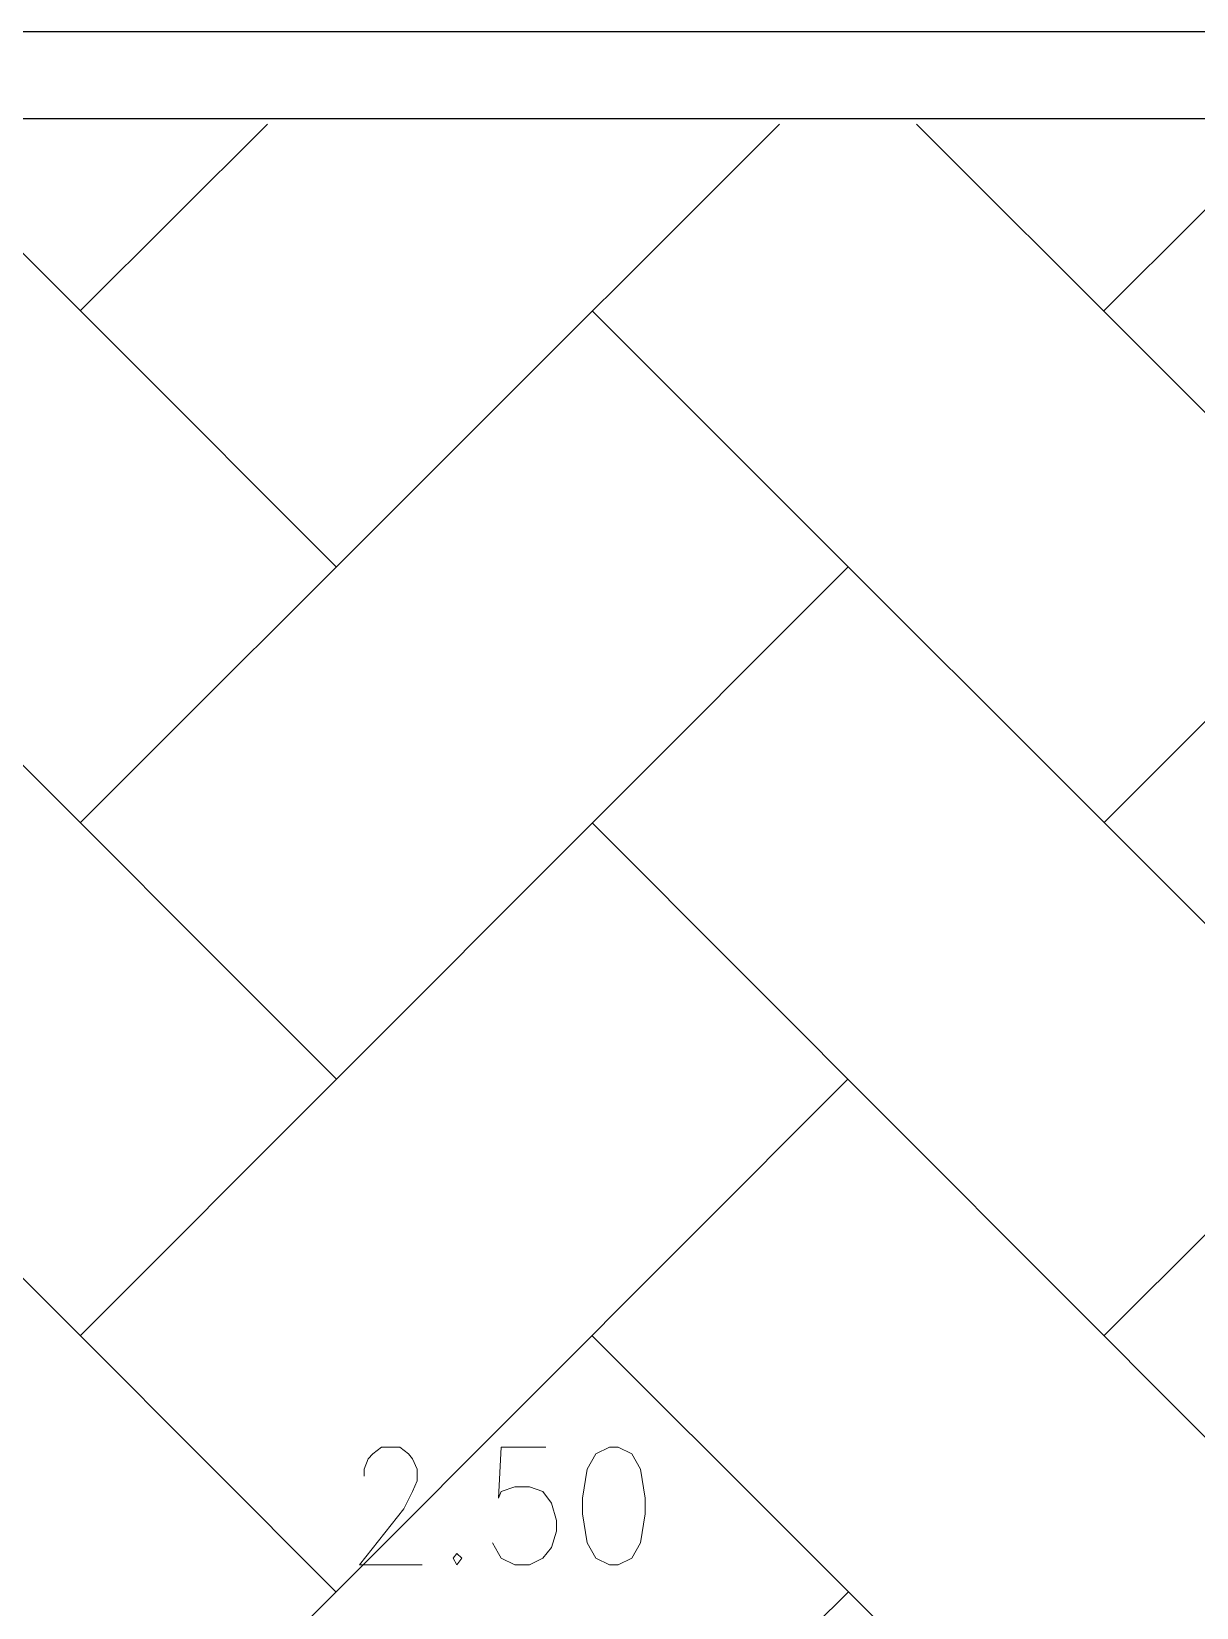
# Model space of a CAD drawing. Header units: millimetres. Extents: x 2928 to 3112, y 1220 to 1280.
# Drawn here: x 2955.221 to 2957.231, y 1264.756 to 1267.474 of the extents above; entities that cross this region are included whole.
import ezdxf

# ---------------------------------------------------------------- set-up
doc = ezdxf.new("R2010")
doc.units = ezdxf.units.MM

msp = doc.modelspace()

# ---------------------------------------------------------------- linework, layer by layer
at = {"color": 7, "linetype": 'Continuous', "lineweight": -2, "true_color": 0x000007}
for points in [[(2937.08126, 1265.3073), (2937.07792, 1267.474), (2938.98795, 1267.474), (2985.45528, 1267.474), (2985.45528, 1236.87356), (2938.98795, 1236.87356), (2937.08126, 1236.87356), (2937.08126, 1238.60692)], [(2937.23126, 1265.3073), (2937.23126, 1267.32399), (2938.98795, 1267.32399), (2985.30528, 1267.32399), (2985.30528, 1237.02356), (2938.98795, 1237.02356), (2937.22793, 1237.02356), (2937.22793, 1238.60692)]]:
    msp.add_lwpolyline(points, close=True, dxfattribs=at)
at = {"color": 252, "linetype": 'Continuous', "lineweight": 13, "true_color": 0x989898}
msp.add_lwpolyline([(2978.19518, 1267.32399), (2978.19518, 1267.474), (2940.68131, 1267.474), (2940.68131, 1267.32399)], close=True, dxfattribs=at)
at = {"color": 9, "linetype": 'Continuous', "lineweight": 13, "true_color": 0xbababa}
for points in [[(2955.74652, 1266.55065), (2954.98318, 1267.31399), (2954.98318, 1267.31399)], [(2955.30485, 1266.99232), (2955.62819, 1267.31399), (2955.62819, 1267.31399)], [(2955.30485, 1266.10898), (2956.51153, 1267.31399), (2956.51153, 1267.31399)], [(2957.51322, 1266.55065), (2956.7482, 1267.31399), (2956.7482, 1267.31399)], [(2957.07154, 1266.99232), (2957.39488, 1267.31399), (2957.39488, 1267.31399)], [(2957.07154, 1266.10898), (2958.27823, 1267.31399), (2958.27823, 1267.31399)], [(2955.74652, 1265.6673), (2954.4215, 1266.99232), (2954.4215, 1266.99232)], [(2957.42821, 1265.75397), (2956.1882, 1266.99232), (2956.1882, 1266.99232)], [(2955.30485, 1265.22396), (2956.62987, 1266.55065), (2956.62987, 1266.55065)], [(2955.74652, 1264.78229), (2954.4215, 1266.10898), (2954.4215, 1266.10898)], [(2957.51322, 1264.78229), (2956.1882, 1266.10898), (2956.1882, 1266.10898)], [(2955.50819, 1264.54395), (2956.62987, 1265.6673), (2956.62987, 1265.6673)], [(2957.07154, 1265.22396), (2957.25654, 1265.40897), (2957.25654, 1265.40897)], [(2956.86987, 1264.54395), (2956.1882, 1265.22396), (2956.1882, 1265.22396)], [(2956.38987, 1264.54395), (2956.62987, 1264.78229), (2956.62987, 1264.78229)]]:
    msp.add_lwpolyline(points, dxfattribs=at)
at = {"color": 7, "linetype": 'Continuous', "lineweight": 20, "true_color": 0x000007}
for points in [[(2955.79486, 1264.98229), (2955.79486, 1264.99396), (2955.80152, 1265.01229), (2955.80986, 1265.02063), (2955.82486, 1265.03229), (2955.85652, 1265.03229), (2955.87153, 1265.02063), (2955.87819, 1265.01229), (2955.88653, 1264.99396), (2955.88653, 1264.97396), (2955.87819, 1264.95563), (2955.86319, 1264.92563), (2955.78652, 1264.82896), (2955.89486, 1264.82896)], [(2956.1082, 1265.03229), (2956.03153, 1265.03229), (2956.02653, 1264.94396), (2956.03153, 1264.95563), (2956.05486, 1264.96396), (2956.07986, 1264.96396), (2956.1032, 1264.95563), (2956.1182, 1264.93563), (2956.12653, 1264.90563), (2956.12653, 1264.88729), (2956.1182, 1264.85896), (2956.1032, 1264.84062), (2956.07986, 1264.82896), (2956.05486, 1264.82896), (2956.03153, 1264.84062), (2956.02653, 1264.84896), (2956.01653, 1264.86729)]]:
    msp.add_lwpolyline(points, dxfattribs=at)
for points in [[(2956.2182, 1265.03229), (2956.19486, 1265.02063), (2956.17986, 1264.99396), (2956.17153, 1264.94396), (2956.17153, 1264.91729), (2956.17986, 1264.86729), (2956.19486, 1264.84062), (2956.2182, 1264.82896), (2956.2332, 1264.82896), (2956.25653, 1264.84062), (2956.27153, 1264.86729), (2956.27986, 1264.91729), (2956.27986, 1264.94396), (2956.27153, 1264.99396), (2956.25653, 1265.02063), (2956.2332, 1265.03229)], [(2955.95486, 1264.84896), (2955.94819, 1264.84062), (2955.95486, 1264.82896), (2955.96319, 1264.84062)]]:
    msp.add_lwpolyline(points, close=True, dxfattribs=at)

doc.saveas('drawing.dxf')
